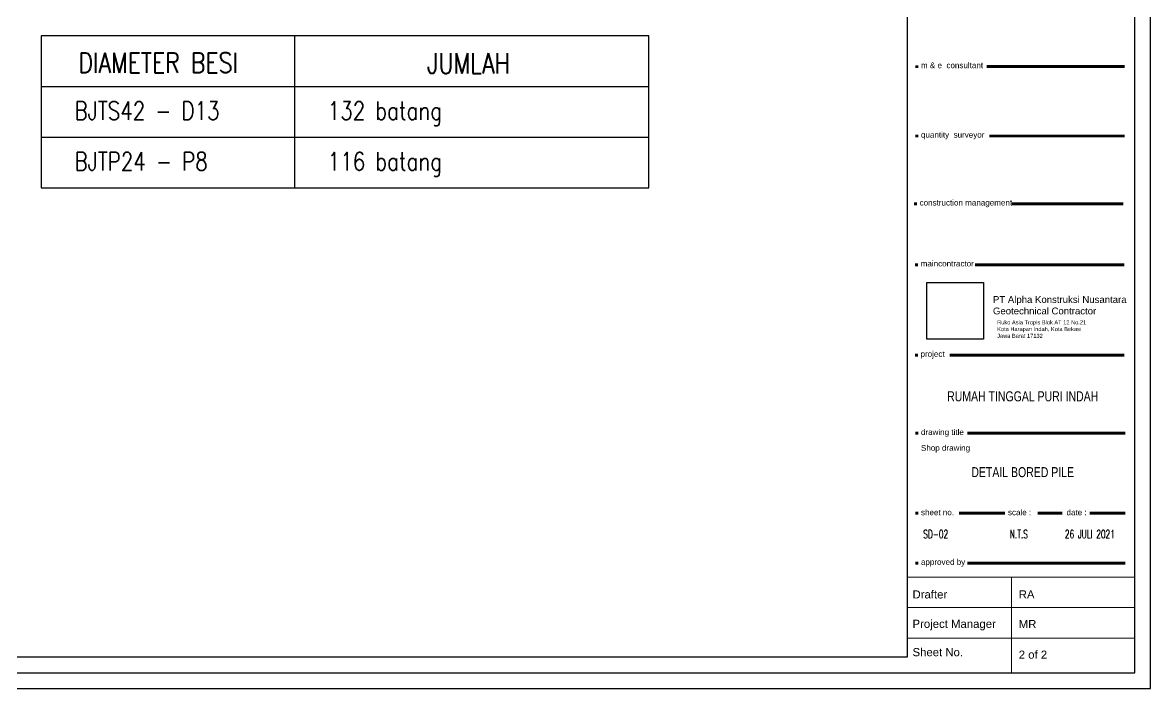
# Model space of a CAD drawing. Header units: inches. Extents: x -310523 to 1125056, y -509000 to -180442.
# Drawn here: x 538189 to 560463, y -294620 to -281471 of the extents above; entities that cross this region are included whole.
import ezdxf
from ezdxf.enums import TextEntityAlignment as Align

# ---------------------------------------------------------------- set-up
doc = ezdxf.new("R2010")
doc.units = ezdxf.units.IN
doc.header["$MEASUREMENT"] = 0
doc.layers.add('PILE 400', color=40, linetype='Continuous')
doc.styles.add('1', font='ROMANS.SHX', dxfattribs={"width": 0.65, "height": 2.5})
doc.styles.add('AIS_Kop A1$0$AIS TUNNEL_Kop A1 TENDER$0$ARIAL', font='arial.ttf')
doc.styles.add('AIS_Kop A1$0$AIS TUNNEL_Kop A1 TENDER$0$Standard', font='arial.ttf')
doc.styles.add('AIS_Kop A1$0$AIS TUNNEL_Kop A1 TENDER$0$TTL', font='')
doc.styles.add('PIREC 1', font='romans.shx', dxfattribs={"width": 0.8})
doc.styles.get('AIS_Kop A1$0$AIS TUNNEL_Kop A1 TENDER$0$TTL').set_extended_font_data('Futura LtCn BT')
picture_1 = doc.add_image_def('image1.jpg', size_in_pixel=(2000, 2000))

msp = doc.modelspace()

# ---------------------------------------------------------------- linework, layer by layer
at = {"color": 7, "lineweight": 5}
for p, q in [((555668.814, -292419.576, 1616.46), (560152.458, -292419.576, 1616.46)), ((557716.303, -294308.985, 1616.46), (557716.303, -292419.576, 1616.46)), ((555668.814, -293023.823, 1616.46), (560152.458, -293023.823, 1616.46)), ((555668.814, -293628.07, 1616.46), (560152.458, -293628.07, 1616.46))]:
    msp.add_line(p, q, dxfattribs=at)
at = {"elevation": 1616.46}
msp.add_lwpolyline([(523520.679, -294619.951), (560463.424, -294619.951), (560463.424, -268498.818), (523520.679, -268498.818)], close=True, dxfattribs=at)
at = {"color": 61, "true_color": 0xedee99, "elevation": 1616.46}
msp.add_lwpolyline([(523831.645, -294308.985), (560152.458, -294308.985), (560152.458, -268809.784), (523831.645, -268809.784)], close=True, dxfattribs=at)
at = {"color": 1, "elevation": 1616.46}
msp.add_lwpolyline([(555668.814, -293998.019), (555668.814, -269120.75), (524142.611, -269120.75), (524142.611, -293998.019), (555668.814, -293998.019)], dxfattribs=at)
at = {"color": 7, "lineweight": 5, "const_width": 56.834, "elevation": 1616.46}
for points in [[(555822.388, -282342.706), (555879.222, -282342.706)], [(557226.361, -282339.021), (559956.469, -282339.021)], [(557226.361, -282339.021), (559956.469, -282339.021)], [(555822.388, -283710.106), (555879.222, -283710.106)], [(557281.293, -283710.106), (559956.469, -283710.106)], [(555795.612, -285050.791), (555852.446, -285050.791)], [(557725.79, -285050.791), (559929.693, -285050.791)], [(555816.781, -286253.465), (555873.615, -286253.465)], [(557000.312, -286253.465), (559950.863, -286253.465)], [(555813.418, -288039.422), (555870.253, -288039.422)], [(556495.47, -288039.422), (559947.5, -288039.422)], [(555822.388, -289580.121), (555879.222, -289580.121)], [(556846.547, -289580.121), (559965.942, -289580.121)], [(555822.388, -291158.458), (555879.222, -291158.458)], [(557590.271, -291158.458), (556681.944, -291158.458)], [(558721.704, -291158.458), (558237.819, -291158.458)], [(559965.942, -291158.458), (559266.432, -291158.458)], [(555822.388, -292145.032), (555879.222, -292145.032)], [(556846.547, -292145.032), (559965.942, -292145.032)]]:
    msp.add_lwpolyline(points, dxfattribs=at)
at = {"layer": 'PILE 400', "color": 0}
for p, q in [((543558.721, -281731.867), (543558.721, -284731.867)), ((538558.721, -282731.867), (550558.721, -282731.867)), ((538558.721, -283731.867), (550558.721, -283731.867))]:
    msp.add_line(p, q, dxfattribs=at)
msp.add_lwpolyline([(538558.721, -281731.867), (538558.721, -284731.867), (550558.721, -284731.867), (550558.721, -281731.867), (538558.721, -281731.867)], dxfattribs=at)

# ---------------------------------------------------------------- texts
at = {"color": 7, "lineweight": 5}
for s, height, style, p in [('m & e  consultant', 113.66876, 'AIS_Kop A1$0$AIS TUNNEL_Kop A1 TENDER$0$Standard', (555931.672, -282405.868, 1616.46)), ('m & e  consultant', 113.66876, 'AIS_Kop A1$0$AIS TUNNEL_Kop A1 TENDER$0$Standard', (555931.672, -282405.868, 1616.46)), ('quantity  surveyor', 113.66876, 'AIS_Kop A1$0$AIS TUNNEL_Kop A1 TENDER$0$Standard', (555931.672, -283776.954, 1616.46)), ('construction management', 113.66876, 'AIS_Kop A1$0$AIS TUNNEL_Kop A1 TENDER$0$Standard', (555904.896, -285117.639, 1616.46)), ('maincontractor', 113.66876, 'AIS_Kop A1$0$AIS TUNNEL_Kop A1 TENDER$0$Standard', (555926.065, -286320.312, 1616.46)), ('project ', 113.6688, 'AIS_Kop A1$0$AIS TUNNEL_Kop A1 TENDER$0$Standard', (555922.703, -288106.27, 1616.46)), ('drawing title', 113.66876, 'AIS_Kop A1$0$AIS TUNNEL_Kop A1 TENDER$0$Standard', (555931.672, -289649.313, 1616.46)), ('Shop drawing', 113.66876, 'AIS_Kop A1$0$AIS TUNNEL_Kop A1 TENDER$0$Standard', (555931.672, -289961.083, 1616.46)), ('sheet no. ', 113.6688, 'AIS_Kop A1$0$AIS TUNNEL_Kop A1 TENDER$0$Standard', (555931.672, -291233.925, 1616.46)), ('scale :', 113.6688, 'AIS_Kop A1$0$AIS TUNNEL_Kop A1 TENDER$0$Standard', (557649.808, -291233.925, 1616.46)), ('date :', 113.6688, 'AIS_Kop A1$0$AIS TUNNEL_Kop A1 TENDER$0$Standard', (558806.047, -291233.925, 1616.46)), ('approved by', 113.66876, 'AIS_Kop A1$0$AIS TUNNEL_Kop A1 TENDER$0$Standard', (555931.672, -292214.224, 1616.46)), ('Drafter', 160.5469, 'AIS_Kop A1$0$AIS TUNNEL_Kop A1 TENDER$0$ARIAL', (555764.744, -292891.191, 1616.46)), ('RA', 160.5469, 'AIS_Kop A1$0$AIS TUNNEL_Kop A1 TENDER$0$ARIAL', (557862.721, -292891.191, 1616.46)), ('Project Manager', 160.54687, 'AIS_Kop A1$0$AIS TUNNEL_Kop A1 TENDER$0$ARIAL', (555764.744, -293472.597, 1616.46)), ('MR', 160.5469, 'AIS_Kop A1$0$AIS TUNNEL_Kop A1 TENDER$0$ARIAL', (557862.721, -293476.604, 1616.46)), ('Sheet No.', 160.5469, 'AIS_Kop A1$0$AIS TUNNEL_Kop A1 TENDER$0$ARIAL', (555764.744, -294032.064, 1616.46)), ('2 of 2', 160.5469, 'AIS_Kop A1$0$AIS TUNNEL_Kop A1 TENDER$0$ARIAL', (557862.721, -294080.851, 1616.46))]:
    msp.add_text(s, height=height, dxfattribs=dict(at, style=style)).set_placement(p, align=Align.BOTTOM_LEFT)
at = {"color": 7, "lineweight": 5, "style": '1', "width": 0.65}
for s, p in [('SD-02', (555977.525, -291655.228, 1616.46)), ('N.T.S', (557685.407, -291655.228, 1616.46)), ('26 JULI 2021', (558773.796, -291655.228, 1616.46))]:
    msp.add_text(s, height=164.9298, dxfattribs=at).set_placement(p)
at = {"color": 7, "ltscale": 0.75, "attachment_point": 1, "style": 'AIS_Kop A1$0$AIS TUNNEL_Kop A1 TENDER$0$TTL'}
for s, insert, char_height in [('{\\fArial|b0|i0|c0|p34;PT Alpha Konstruksi Nusantara\\PGeotechnical Contractor}', (557353.328, -286872.44, 1392.671), 135.39587), ('{\\fArial|b0|i0|c0|p34;Ruko Asia Tropis Blok AT 12 No.21\\PKota Harapan Indah, Kota Bekasi \\PJawa Barat 17132}', (557436.365, -287350.534, 902.956), 79.98925)]:
    msp.add_mtext(s, dxfattribs=dict(at, insert=insert, char_height=char_height))
at = {"color": 7, "lineweight": 5, "char_height": 198, "attachment_point": 5, "style": 'AIS_Kop A1$0$AIS TUNNEL_Kop A1 TENDER$0$Standard'}
for s, insert in [('{\\fArial Baltic|b0|i0|c0|p34;\\W0.75;RUMAH TINGGAL PURI INDAH}', (557940.785, -288852.56, -29813.496)), ('{\\fArial Baltic|b0|i0|c0|p34;\\W0.75;DETAIL BORED PILE}', (557940.785, -290350.253, -29813.496))]:
    msp.add_mtext(s, dxfattribs=dict(at, insert=insert))
at = {"layer": 'PILE 400', "color": 0, "style": 'PIREC 1', "width": 0.8}
for s, height, p in [('DIAMETER BESI', 400, (539289.984, -282465.594)), ('JUMLAH ', 400, (546179.608, -282475.597)), ('BJTS42 - D13', 360, (539216.858, -283392.221)), ('132 batang', 360, (544216.858, -283392.221)), ('BJTP24 - P8', 360, (539216.858, -284392.221)), ('116 batang', 360, (544216.858, -284392.221))]:
    msp.add_text(s, height=height, dxfattribs=at).set_placement(p)

# ---------------------------------------------------------------- pictures from other files: only their frames are drawn
at = {"layer": 'PILE 400'}
image = msp.add_image(picture_1, insert=(556050.411, -287721.282, 718.714), size_in_units=(1115.515, 1115.515), dxfattribs=at)
image.dxf.flags = 7

doc.saveas('drawing.dxf')
